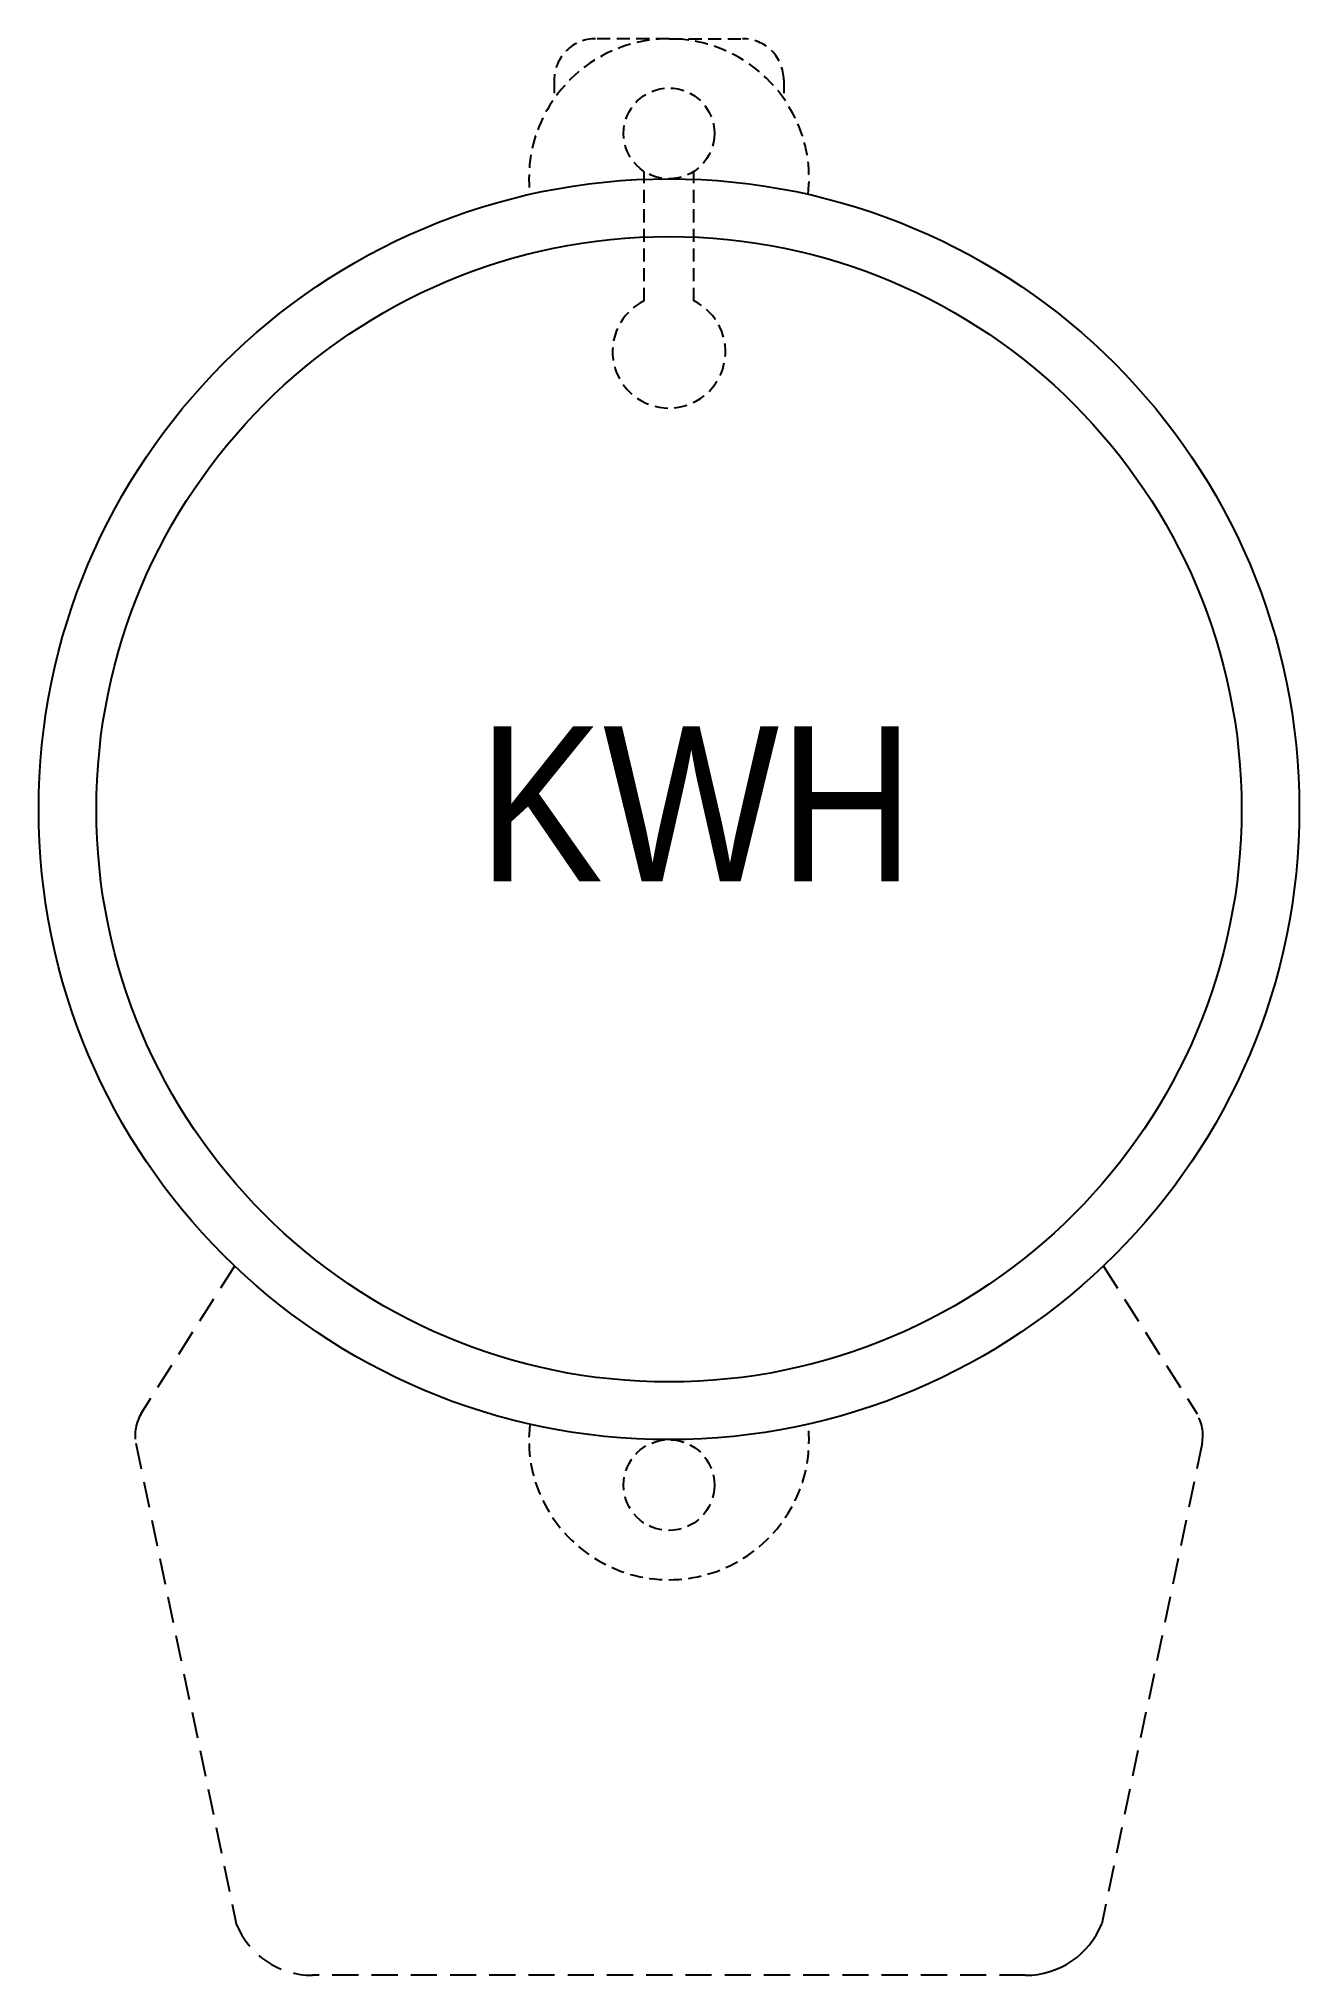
# Model space of a CAD drawing. Header units: millimetres. Extents: x 0 to 153, y 0 to 235.
import ezdxf

# ---------------------------------------------------------------- set-up
doc = ezdxf.new("R2010")
doc.units = ezdxf.units.MM
doc.linetypes.add('HIDDEN2', pattern=[4.7625, 3.175, -1.5875])
doc.layers.add('TEXT', color=7, linetype='Continuous')
doc.layers.add('THIET BI DIEN', color=5, linetype='Continuous')
doc.styles.add('STYLE2', font='txt', dxfattribs={"width": 0.9})

# ---------------------------------------------------------------- blocks, each defined once
blk = doc.blocks.new('DK1P1')
at = {"layer": 'THIET BI DIEN', "color": 250, "linetype": 'HIDDEN2', "ltscale": 0.5}
for p, q in [((-3, 203.19), (-3, 218.89)), ((3, 203.19), (3, 218.89))]:
    blk.add_line(p, q, dxfattribs=at)
at = {"layer": 'THIET BI DIEN', "linetype": 'HIDDEN2'}
for p, q in [((-52.72, 86.07), (-64.09, 68.12)), ((52.72, 86.07), (64.09, 68.12)), ((-64.71, 64.56), (-52.53, 6.23)), ((64.71, 64.56), (52.53, 6.23)), ((43.27, 0), (-43.27, 0))]:
    blk.add_line(p, q, dxfattribs=at)
at = {"layer": 'THIET BI DIEN', "color": 250, "linetype": 'HIDDEN2', "ltscale": 0.5}
for points in [[(0, 235), (-8.93, 235, 0.414214), (-13.93, 230), (-13.93, 227.74)], [(0, 235), (8.93, 235, -0.414214), (13.93, 230), (13.93, 227.74)]]:
    blk.add_lwpolyline(points, format="xyb", dxfattribs=at)
for centre in [(0, 223.51), (0, 59.49)]:
    blk.add_circle(centre, 5.51, dxfattribs=at)
at = {"layer": 'THIET BI DIEN', "ltscale": 15}
blk.add_circle((0, 141.5), 76.5, dxfattribs=at)
at = {"layer": 'THIET BI DIEN', "color": 8, "ltscale": 15}
blk.add_circle((0, 141.5), 69.5, dxfattribs=at)
at = {"layer": 'THIET BI DIEN', "color": 250, "linetype": 'HIDDEN2', "ltscale": 0.5}
for centre, radius, start, end in [((0, 218), 17, 353.6206, 186.3794), ((0, 197.03), 6.85, 115.9608, 64.0392), ((0, 65), 17, 173.6206, 6.3794)]:
    blk.add_arc(centre, radius, start, end, dxfattribs=at)
at = {"layer": 'THIET BI DIEN', "linetype": 'HIDDEN2'}
for centre, radius, start, end in [((-59.8, 65.54), 5, 148.9728, 191.2487), ((59.8, 65.54), 5, 348.7513, 31.0272), ((-43.27, 10), 10, 202.132, 270)]:
    blk.add_arc(centre, radius, start, end, dxfattribs=at)
at = {"layer": 'THIET BI DIEN', "linetype": 'HIDDEN2', "ltscale": 15}
blk.add_arc((43.27, 10), 10, 270, 337.868, dxfattribs=at)
at = {"layer": 'TEXT', "style": 'STYLE2', "width": 0.9}
blk.add_text('KWH', height=18.821, dxfattribs=at).set_placement((-23.12, 132.75))

msp = doc.modelspace()

# ---------------------------------------------------------------- block references
msp.add_blockref('DK1P1', (76.5, 0))

doc.saveas('drawing.dxf')
